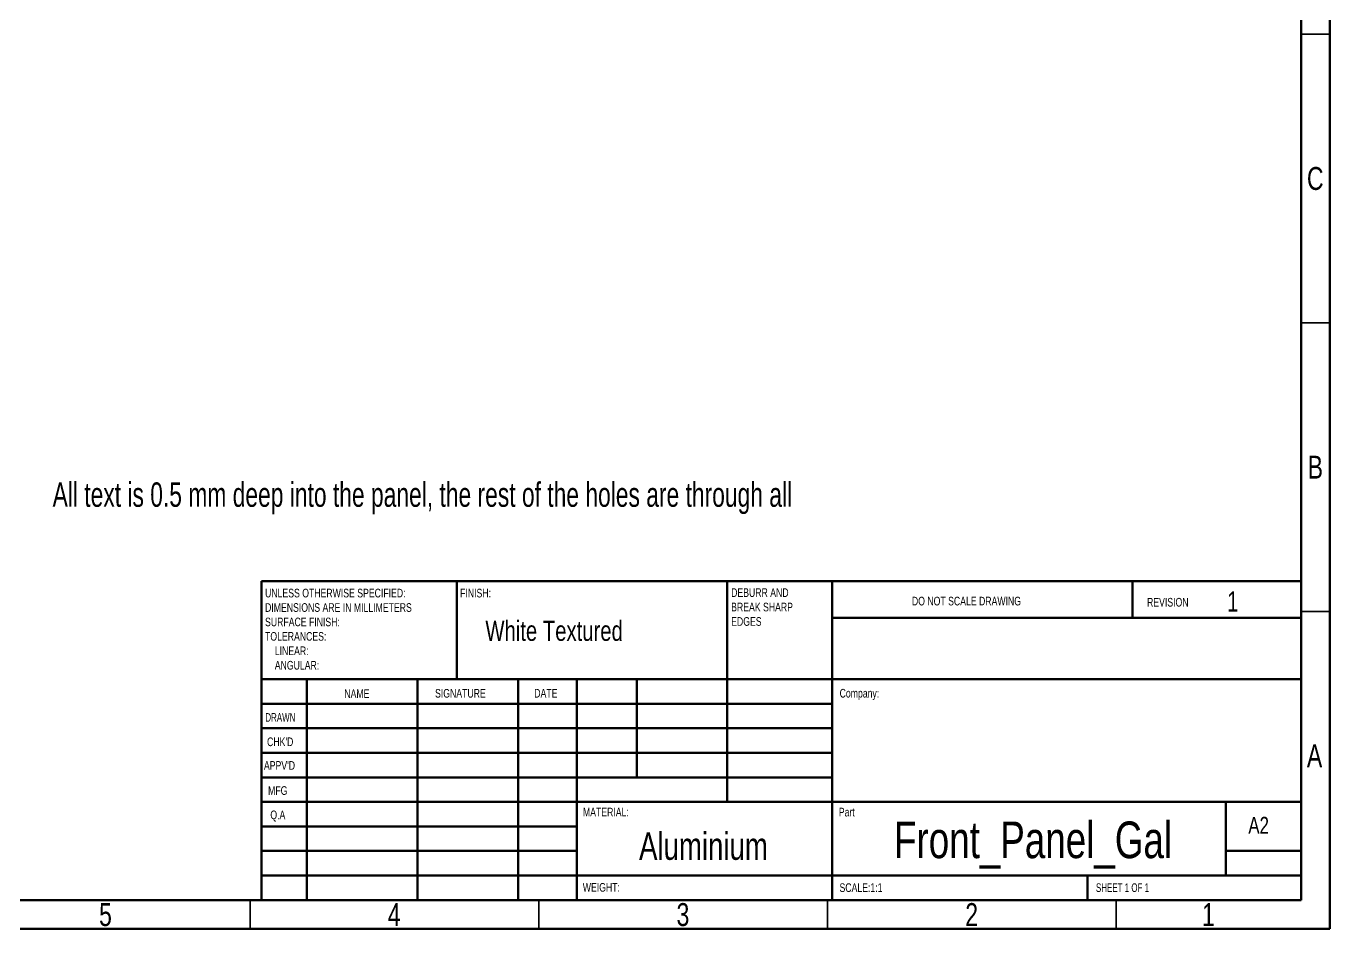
# Model space of a CAD drawing. Header units: millimetres. Extents: x 0 to 589, y 0 to 415.
# Drawn here: x 363.2 to 589, y 5 to 161.4 of the extents above; entities that cross this region are included whole.
import ezdxf

# ---------------------------------------------------------------- set-up
doc = ezdxf.new("R2010")
doc.units = ezdxf.units.MM
doc.styles.add('SLDTEXTSTYLE0', font='TXT', dxfattribs={"width": 0.698052})
doc.styles.add('SLDTEXTSTYLE1', font='TXT', dxfattribs={"width": 0.75})
doc.styles.add('SLDTEXTSTYLE2', font='TXT', dxfattribs={"width": 0.686449})
doc.styles.add('SLDTEXTSTYLE3', font='TXT', dxfattribs={"width": 0.6875})

msp = doc.modelspace()

# ---------------------------------------------------------------- linework, layer by layer
at = {"color": 7, "linetype": 'Continuous', "lineweight": 70}
for p, q in [((589, 415), (589, 5)), ((584, 410), (584, 10)), ((584, 10), (20, 10)), ((589, 5), (15, 5))]:
    msp.add_line(p, q, dxfattribs=at)
at = {"color": 7, "linetype": 'Continuous', "lineweight": 35}
for p, q in [((584, 160), (589, 160)), ((584, 110), (589, 110)), ((584, 60), (589, 60)), ((402, 10), (402, 5)), ((452, 10), (452, 5)), ((502, 10), (502, 5)), ((552, 10), (552, 5))]:
    msp.add_line(p, q, dxfattribs=at)
at = {"color": 7, "linetype": 'Continuous', "lineweight": 50}
for p, q in [((404, 65.25), (584, 65.25)), ((404, 65.25), (404, 10)), ((437.8, 48.25), (437.8, 65.25)), ((484.6, 65.25), (484.6, 27)), ((502.8, 65.25), (502.8, 10)), ((554.8, 58.875), (554.8, 65.25)), ((584, 58.875), (502.8, 58.875)), ((584, 48.25), (404, 48.25)), ((411.8, 48.25), (411.8, 10)), ((430.991, 48.25), (430.991, 10)), ((448.399, 48.25), (448.399, 10)), ((458.6, 10), (458.6, 48.25)), ((469, 31.25), (469, 48.25)), ((502.8, 44), (404, 44)), ((502.8, 39.75), (404, 39.75)), ((502.8, 35.5), (404, 35.5)), ((502.8, 31.25), (404, 31.25)), ((458.6, 27), (404, 27)), ((458.6, 27), (584, 27)), ((571, 14.25), (571, 27)), ((458.6, 22.75), (404, 22.75)), ((458.6, 18.5), (404, 18.5)), ((584, 18.5), (571, 18.5)), ((404, 14.25), (584, 14.25)), ((547, 10), (547, 14.25))]:
    msp.add_line(p, q, dxfattribs=at)

# ---------------------------------------------------------------- texts
at = {"color": 7, "linetype": 'Continuous', "lineweight": 0}
for s, insert, char_height, attachment_point, style in [('C', (586.459, 136.97), 3.969, 2, 'SLDTEXTSTYLE1'), ('B', (586.471, 86.97), 3.969, 2, 'SLDTEXTSTYLE1'), ('All text is 0.5 mm deep into the panel, the rest of the holes are through all', (367.805, 82.347), 4.23333, 1, 'SLDTEXTSTYLE0'), ('UNLESS OTHERWISE SPECIFIED:', (404.594, 63.921), 1.5, 1, 'SLDTEXTSTYLE1'), ('FINISH:', (438.371, 63.919), 1.5, 1, 'SLDTEXTSTYLE1'), ('DEBURR AND', (485.309, 64.003), 1.5, 1, 'SLDTEXTSTYLE1'), ('1', (571.213, 63.472), 3.5, 1, 'SLDTEXTSTYLE1'), ('DIMENSIONS ARE IN MILLIMETERS', (404.594, 61.421), 1.5, 1, 'SLDTEXTSTYLE1'), ('BREAK SHARP', (485.309, 61.503), 1.5, 1, 'SLDTEXTSTYLE1'), ('DO NOT SCALE DRAWING', (516.615, 62.533), 1.5, 1, 'SLDTEXTSTYLE1'), ('REVISION', (557.328, 62.335), 1.5, 1, 'SLDTEXTSTYLE1'), ('SURFACE FINISH:', (404.594, 58.921), 1.5, 1, 'SLDTEXTSTYLE1'), ('EDGES', (485.309, 59.003), 1.5, 1, 'SLDTEXTSTYLE1'), ('White Textured', (442.751, 58.39), 3.5, 1, 'SLDTEXTSTYLE1'), ('TOLERANCES:', (404.594, 56.421), 1.5, 1, 'SLDTEXTSTYLE1'), ('LINEAR:', (406.281, 53.921), 1.5, 1, 'SLDTEXTSTYLE1'), ('ANGULAR:', (406.281, 51.421), 1.5, 1, 'SLDTEXTSTYLE1'), ('NAME', (418.322, 46.501), 1.5, 1, 'SLDTEXTSTYLE1'), ('SIGNATURE', (434.034, 46.562), 1.5, 1, 'SLDTEXTSTYLE1'), ('DATE', (451.215, 46.576), 1.5, 1, 'SLDTEXTSTYLE1'), ('Company:', (504.09, 46.576), 1.5, 1, 'SLDTEXTSTYLE1'), ('DRAWN', (404.643, 42.385), 1.5, 1, 'SLDTEXTSTYLE2'), ("CHK'D", (404.939, 38.162), 1.5, 1, 'SLDTEXTSTYLE1'), ('A', (586.34, 36.97), 3.969, 2, 'SLDTEXTSTYLE1'), ("APPV'D", (404.402, 34.066), 1.5, 1, 'SLDTEXTSTYLE1'), ('MFG', (405.124, 29.716), 1.5, 1, 'SLDTEXTSTYLE1'), ('Q.A', (405.509, 25.505), 1.5, 1, 'SLDTEXTSTYLE1'), ('MATERIAL:', (459.646, 25.986), 1.5, 1, 'SLDTEXTSTYLE1'), ('Part', (503.953, 25.986), 1.5, 1, 'SLDTEXTSTYLE1'), ('Front_Panel_Gal', (537.588, 23.607), 6.35, 2, 'SLDTEXTSTYLE1'), ('A2', (574.871, 24.406), 2.9104, 1, 'SLDTEXTSTYLE1'), ('Aluminium', (480.511, 21.729), 4.7625, 2, 'SLDTEXTSTYLE1'), ('WEIGHT:', (459.618, 12.949), 1.4986, 1, 'SLDTEXTSTYLE1'), ('SCALE:1:1', (504.074, 12.9), 1.5, 1, 'SLDTEXTSTYLE1'), ('SHEET 1 OF 1', (548.478, 12.9), 1.5, 1, 'SLDTEXTSTYLE3'), ('5', (376.96, 9.47), 3.969, 2, 'SLDTEXTSTYLE1'), ('4', (426.96, 9.47), 3.969, 2, 'SLDTEXTSTYLE1'), ('3', (476.96, 9.47), 3.969, 2, 'SLDTEXTSTYLE1'), ('2', (526.96, 9.47), 3.969, 2, 'SLDTEXTSTYLE1'), ('1', (567.96, 9.47), 3.969, 2, 'SLDTEXTSTYLE1')]:
    msp.add_mtext(s, dxfattribs=dict(at, insert=insert, char_height=char_height, attachment_point=attachment_point, style=style))

doc.saveas('drawing.dxf')
